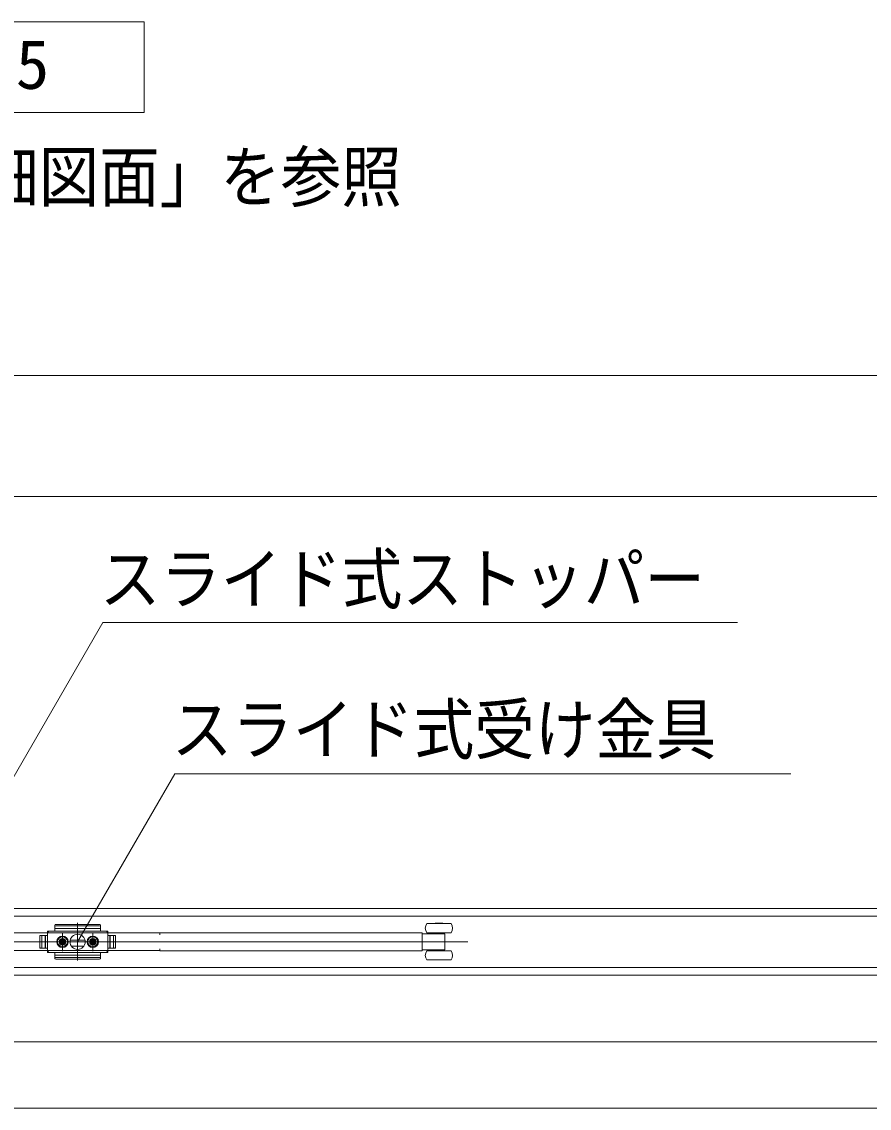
# Model space of a CAD drawing. Units: millimetres, scale not verified. Extents: x -6062 to 6062, y -3045 to 3045.
# Drawn here: x -3101 to -2542, y 1066 to 1784 of the extents above; entities that cross this region are included whole.
import ezdxf
from ezdxf.enums import TextEntityAlignment as Align

# ---------------------------------------------------------------- set-up
doc = ezdxf.new("R2010")
doc.units = ezdxf.units.MM
doc.header["$LTSCALE"] = 20
for name, color, linetype, lineweight in [('0-1_3一般', 7, 'Continuous', 9), ('0-2_2寸法-1', 7, 'Continuous', 9), ('0-4_2寸法-3', 7, 'Continuous', 9)]:
    doc.layers.add(name, color=color, linetype=linetype, lineweight=lineweight)
doc.styles.add('ＭＳ ゴシック', font='')
doc.styles.get('ＭＳ ゴシック').set_extended_font_data('MS Gothic')

# ---------------------------------------------------------------- blocks, each defined once
blk = doc.blocks.new('グループ-9')
at = {"layer": '0-4_2寸法-3'}
blk.add_lwpolyline([(-24660, 34474.8), (-33660, 34474.8), (-33660, 35674.8), (-24660, 35674.8)], close=True, dxfattribs=at)
at = {"layer": '0-4_2寸法-3', "style": 'ＭＳ ゴシック'}
blk.add_text('戸尻部詳細図 1/5', height=650.9, dxfattribs=at).set_placement((-33012.1, 34592.4), align=Align.BOTTOM_LEFT)
blk = doc.blocks.new('グループ-14')
at = {"layer": '0-1_3一般'}
for p, q in [((-4958, 23856.9), (-28322, 23856.9)), ((-25840, 23726.1), (-25840, 23736.7)), ((-25840, 23716.1), (-25840, 23726.1)), ((-25840, 23666.9), (-25840, 23716.1)), ((-25840, 23693.9), (-25240, 23693.9)), ((-25830, 23746.7), (-25250, 23746.7)), ((-25830, 23726.1), (-25250, 23726.1)), ((-25540, 23765.4), (-25540, 23269.2)), ((-25240, 23716.1), (-25240, 23736.7)), ((-25240, 23716.1), (-25240, 23666.9)), ((-20818, 23756.9), (-20818, 23764.9)), ((-20818, 23764.9), (-20718, 23764.9)), ((-20718, 23764.9), (-20718, 23756.9)), ((-24474, 23633.9), (-27154, 23633.9)), ((-25940, 23601.9), (-26038, 23601.9)), ((-26038, 23601.9), (-26038, 23431.9)), ((-26038, 23441.9), (-26038, 23591.9)), ((-25940, 23601.9), (-26028, 23601.9)), ((-26014, 23431.9), (-26014, 23601.9)), ((-25968, 23431.9), (-25968, 23601.9)), ((-25964, 23601.9), (-25964, 23431.9)), ((-25940, 23656.9), (-25940, 23376.9)), ((-25940, 23656.9), (-25850, 23656.9)), ((-25940, 23636.9), (-25920, 23656.9)), ((-25940, 23646.9), (-25940, 23601.9)), ((-25940, 23601.9), (-25940, 23431.9)), ((-25150, 23656.9), (-25930, 23656.9)), ((-25740, 23393.9), (-25740, 23638.3)), ((-25740, 23621.9), (-25740, 23411.9)), ((-25740, 23472.9), (-25740, 23560.9)), ((-25540, 23674.2), (-25540, 23353.1)), ((-25348.6, 23557.1), (-25349.7, 23537.4)), ((-25346.1, 23536.7), (-25348.6, 23557.1)), ((-25340, 23393.9), (-25340, 23638.3)), ((-25340, 23621.9), (-25340, 23411.9)), ((-25340, 23593.4), (-25340, 23441.5)), ((-25340, 23472.9), (-25340, 23560.9)), ((-25333.9, 23536.7), (-25331.4, 23557.1)), ((-25331.4, 23557.1), (-25330.3, 23537.4)), ((-25230, 23656.9), (-25140, 23656.9)), ((-25160, 23656.9), (-25140, 23636.9)), ((-25140, 23656.9), (-25140, 23601.9)), ((-25140, 23376.9), (-25140, 23656.9)), ((-25140, 23601.9), (-25140, 23646.9)), ((-25042, 23601.9), (-25140, 23601.9)), ((-25140, 23431.9), (-25140, 23601.9)), ((-25140, 23601.9), (-25052, 23601.9)), ((-25116, 23431.9), (-25116, 23601.9)), ((-25112, 23601.9), (-25112, 23431.9)), ((-25066, 23601.9), (-25066, 23431.9)), ((-25042, 23431.9), (-25042, 23601.9)), ((-25042, 23591.9), (-25042, 23441.9)), ((-24454, 23633.9), (-24474, 23633.9)), ((-24454, 23636.9), (-21008, 23636.9)), ((-24454, 23609.9), (-24454, 23636.9)), ((-20988, 23636.9), (-21008, 23636.9)), ((-20988, 23620.2), (-20988, 23636.9)), ((-20768, 23622.9), (-20988, 23622.9)), ((-20988, 23620.2), (-20988, 23602.9)), ((-20988, 23430.9), (-20988, 23602.9)), ((-20843, 23622.9), (-20843, 23636.9)), ((-20713.9, 23622.9), (-20768, 23622.9)), ((-20693, 23636.9), (-20693, 23622.9)), ((-20688, 23605.5), (-20688, 23605.3)), ((-20688, 23428.4), (-20688, 23605.3)), ((-28506, 23516.9), (-20386, 23516.9)), ((-24988.3, 23516.9), (-26086.3, 23516.9)), ((-26076.9, 23516.9), (-24978.9, 23516.9)), ((-26038, 23431.9), (-25940, 23431.9)), ((-26028, 23431.9), (-25940, 23431.9)), ((-25940, 23431.9), (-25940, 23386.9)), ((-25617, 23516.9), (-25865, 23516.9)), ((-25675, 23516.9), (-25845, 23516.9)), ((-25696, 23516.9), (-25784, 23516.9)), ((-25756.7, 23522.9), (-25759.8, 23522.9)), ((-25756.7, 23510.9), (-25759.8, 23510.8)), ((-25723.3, 23522.9), (-25720.2, 23522.9)), ((-25723.3, 23510.9), (-25720.2, 23510.8)), ((-25655, 23516.9), (-25675, 23516.9)), ((-25635, 23516.9), (-25655, 23516.9)), ((-25217, 23516.9), (-25465, 23516.9)), ((-25275, 23516.9), (-25445, 23516.9)), ((-25296, 23516.9), (-25384, 23516.9)), ((-25380.1, 23525.5), (-25360.5, 23526.6)), ((-25359.8, 23522.9), (-25380.1, 23525.5)), ((-25359.8, 23510.8), (-25380.1, 23508.3)), ((-25380.1, 23508.3), (-25360.5, 23507.2)), ((-25360.5, 23526.6), (-25353.2, 23530)), ((-25356.7, 23522.9), (-25360.5, 23526.6)), ((-25356.7, 23510.9), (-25360.5, 23507.2)), ((-25360.5, 23507.2), (-25353.2, 23503.7)), ((-25356.7, 23522.9), (-25359.8, 23522.9)), ((-25356.7, 23510.9), (-25359.8, 23510.8)), ((-25349.4, 23526.3), (-25356.7, 23522.9)), ((-25349.4, 23507.5), (-25356.7, 23510.9)), ((-25349.7, 23537.4), (-25353.2, 23530)), ((-25353.2, 23530), (-25349.4, 23526.3)), ((-25353.2, 23503.7), (-25349.4, 23507.5)), ((-25349.7, 23496.4), (-25353.2, 23503.7)), ((-25346, 23533.6), (-25349.7, 23537.4)), ((-25346, 23500.1), (-25349.7, 23496.4)), ((-25348.6, 23476.7), (-25349.7, 23496.4)), ((-25349.4, 23526.3), (-25346, 23533.6)), ((-25349.4, 23507.5), (-25346, 23500.1)), ((-25346.1, 23497.1), (-25348.6, 23476.7)), ((-25346, 23533.6), (-25346.1, 23536.7)), ((-25346, 23500.1), (-25346.1, 23497.1)), ((-25334, 23533.6), (-25330.3, 23537.4)), ((-25334, 23533.6), (-25333.9, 23536.7)), ((-25330.6, 23526.3), (-25334, 23533.6)), ((-25330.6, 23507.5), (-25334, 23500.1)), ((-25334, 23500.1), (-25333.9, 23497.1)), ((-25334, 23500.1), (-25330.3, 23496.4)), ((-25333.9, 23497.1), (-25331.4, 23476.7)), ((-25331.4, 23476.7), (-25330.3, 23496.4)), ((-25326.8, 23530), (-25330.6, 23526.3)), ((-25330.6, 23526.3), (-25323.3, 23522.9)), ((-25330.6, 23507.5), (-25323.3, 23510.9)), ((-25326.8, 23503.7), (-25330.6, 23507.5)), ((-25330.3, 23537.4), (-25326.8, 23530)), ((-25330.3, 23496.4), (-25326.8, 23503.7)), ((-25319.5, 23526.6), (-25326.8, 23530)), ((-25319.5, 23507.2), (-25326.8, 23503.7)), ((-25323.3, 23522.9), (-25319.5, 23526.6)), ((-25323.3, 23522.9), (-25320.2, 23522.9)), ((-25323.3, 23510.9), (-25320.2, 23510.8)), ((-25323.3, 23510.9), (-25319.5, 23507.2)), ((-25320.2, 23522.9), (-25299.9, 23525.5)), ((-25320.2, 23510.8), (-25299.9, 23508.3)), ((-25299.9, 23525.5), (-25319.5, 23526.6)), ((-25299.9, 23508.3), (-25319.5, 23507.2)), ((-25255, 23516.9), (-25275, 23516.9)), ((-25235, 23516.9), (-25255, 23516.9)), ((-25140, 23431.9), (-25042, 23431.9)), ((-25140, 23386.9), (-25140, 23431.9)), ((-25140, 23431.9), (-25140, 23376.9)), ((-25052, 23431.9), (-25140, 23431.9)), ((-24454, 23396.9), (-24454, 23423.9)), ((-20988, 23430.9), (-20988, 23413.6)), ((-20988, 23396.9), (-20988, 23413.6)), ((-20988, 23410.9), (-20768, 23410.9)), ((-20843, 23396.9), (-20843, 23410.9)), ((-20768, 23410.9), (-20713.9, 23410.9)), ((-20713.9, 23410.9), (-20699.2, 23410.9)), ((-20699.2, 23410.9), (-20693, 23410.9)), ((-20693, 23410.9), (-20693, 23396.9)), ((-20688, 23424.9), (-20688, 23425)), ((-25920, 23376.9), (-25940, 23396.9)), ((-25850, 23376.9), (-25940, 23376.9)), ((-25930, 23376.9), (-25150, 23376.9)), ((-25840, 23317.7), (-25840, 23366.9)), ((-25240, 23339.9), (-25840, 23339.9)), ((-25840, 23317.7), (-25840, 23307.7)), ((-25840, 23297.1), (-25840, 23307.7)), ((-25250, 23307.7), (-25830, 23307.7)), ((-25250, 23287.1), (-25830, 23287.1)), ((-25240, 23366.9), (-25240, 23317.7)), ((-25240, 23317.7), (-25240, 23307.7)), ((-25240, 23307.7), (-25240, 23297.1)), ((-25140, 23376.9), (-25230, 23376.9)), ((-25140, 23396.9), (-25160, 23376.9)), ((-21008, 23396.9), (-24454, 23396.9)), ((-21008, 23396.9), (-20988, 23396.9)), ((-20608, 23396.9), (-20928, 23396.9)), ((-20608, 23276.9), (-20928, 23276.9)), ((-28322, 23176.9), (-4958, 23176.9)), ((19030, 23076.9), (-75990, 23076.9)), ((19030, 23076.9), (-75990, 23076.9)), ((19030, 22196.9), (-75990, 22196.9)), ((19030, 21316.9), (-75990, 21316.9))]:
    blk.add_line(p, q, dxfattribs=at)
for points in [[(19030, 23076.9), (19030, 23956.9), (-75990, 23956.9), (-75990, 23076.9)], [(-20928, 23756.9), (-20882.8, 23756.9), (-20608, 23756.9)], [(-25746, 23533.6), (-25746.1, 23536.7), (-25748.6, 23557.1), (-25749.7, 23537.4)], [(-25734, 23533.6), (-25733.9, 23536.7), (-25731.4, 23557.1), (-25730.3, 23537.4)], [(-20928, 23636.9), (-20882.8, 23636.9), (-20608, 23636.9)], [(-20693, 23622.9), (-20699.2, 23622.9), (-20713.9, 23622.9)], [(-20688, 23608.9), (-20688, 23609), (-20688, 23609), (-20688, 23609.1), (-20688, 23609.1), (-20688, 23609.2), (-20688, 23609.2), (-20688, 23609.2), (-20688, 23609.2), (-20688, 23609.2), (-20688, 23609.2), (-20688, 23609.2), (-20688, 23609.1), (-20688, 23609.1), (-20688, 23609), (-20688, 23608.9), (-20688, 23608.9), (-20688, 23608.8), (-20688, 23608.7), (-20688, 23608.5), (-20688, 23608.4), (-20688, 23608.3), (-20688, 23608.1), (-20688, 23608), (-20688, 23607.8), (-20688, 23607.7), (-20688, 23607.5), (-20688, 23607.4), (-20688, 23607.2), (-20688, 23607.1), (-20688, 23606.9), (-20688, 23606.7), (-20688, 23606.6), (-20688, 23606.4), (-20688, 23606.3), (-20688, 23606.1), (-20688, 23606), (-20688, 23605.8), (-20688, 23605.7), (-20688, 23605.5)], [(-27174, 23423.9), (-27174, 23399.9), (-27154, 23399.9), (-24474, 23399.9), (-24454, 23399.9)], [(-25759.8, 23522.9), (-25780.1, 23525.5), (-25760.5, 23526.6)], [(-25759.8, 23510.8), (-25780.1, 23508.3), (-25760.5, 23507.2)], [(-25749.4, 23507.5), (-25756.7, 23510.9), (-25760.5, 23507.2), (-25753.2, 23503.7)], [(-25749.4, 23526.3), (-25746, 23533.6), (-25749.7, 23537.4), (-25753.2, 23530)], [(-25746, 23500.1), (-25746.1, 23497.1), (-25748.6, 23476.7), (-25749.7, 23496.4)], [(-25730.6, 23507.5), (-25734, 23500.1), (-25730.3, 23496.4), (-25726.8, 23503.7)], [(-25734, 23500.1), (-25733.9, 23497.1), (-25731.4, 23476.7), (-25730.3, 23496.4)], [(-25730.6, 23526.3), (-25723.3, 23522.9), (-25719.5, 23526.6), (-25726.8, 23530)], [(-25720.2, 23522.9), (-25699.9, 23525.5), (-25719.5, 23526.6)], [(-25720.2, 23510.8), (-25699.9, 23508.3), (-25719.5, 23507.2)], [(-20688, 23428.4), (-20688, 23428.3), (-20688, 23428.1), (-20688, 23428), (-20688, 23427.8), (-20688, 23427.7), (-20688, 23427.5), (-20688, 23427.4), (-20688, 23427.2), (-20688, 23427.1), (-20688, 23426.9), (-20688, 23426.8), (-20688, 23426.6), (-20688, 23426.4), (-20688, 23426.3), (-20688, 23426.1), (-20688, 23426), (-20688, 23425.8), (-20688, 23425.7), (-20688, 23425.5), (-20688, 23425.4), (-20688, 23425.3), (-20688, 23425.2), (-20688, 23425.1), (-20688, 23425), (-20688, 23424.9), (-20688, 23424.8), (-20688, 23424.8), (-20688, 23424.7), (-20688, 23424.7), (-20688, 23424.7), (-20688, 23424.6), (-20688, 23424.6), (-20688, 23424.6), (-20688, 23424.7), (-20688, 23424.7), (-20688, 23424.7), (-20688, 23424.8), (-20688, 23424.8), (-20688, 23424.9)], [(19030, 21316.9), (19030, 22196.9), (-75990, 22196.9), (-75990, 21316.9)]]:
    blk.add_lwpolyline(points, dxfattribs=at)
for points in [[(-25749.4, 23526.3), (-25756.7, 23522.9), (-25760.5, 23526.6), (-25753.2, 23530)], [(-25749.4, 23507.5), (-25746, 23500.1), (-25749.7, 23496.4), (-25753.2, 23503.7)], [(-25730.6, 23526.3), (-25734, 23533.6), (-25730.3, 23537.4), (-25726.8, 23530)], [(-25730.6, 23507.5), (-25723.3, 23510.9), (-25719.5, 23507.2), (-25726.8, 23503.7)]]:
    blk.add_lwpolyline(points, close=True, dxfattribs=at)
for centre, radius in [((-25740, 23516.9), 75), ((-25740, 23516.9), 65), ((-25740, 23516.9), 42), ((-25740, 23516.9), 40), ((-25740, 23516.9), 40), ((-25740, 23516.9), 32.4), ((-25340, 23516.9), 75), ((-25340, 23516.9), 65), ((-25340, 23516.9), 42), ((-25340, 23516.9), 40), ((-25340, 23516.9), 40), ((-25340, 23516.9), 32.4), ((-25740, 23516.9), 30), ((-25340, 23516.9), 30)]:
    blk.add_circle(centre, radius, dxfattribs=at)
for centre, radius, start, end in [((-25830, 23736.7), 10, 90, 180), ((-25830, 23716.1), 10, 90, 180), ((-25250, 23736.7), 10, 0, 90), ((-25250, 23716.1), 10, 0, 90), ((-20848, 23696.9), 100, 143.1301, 216.8699), ((-20688, 23696.9), 100, 323.1301, 36.8699), ((-26028, 23591.9), 10, 90, 180), ((-25930, 23646.9), 10, 90, 180), ((-25850, 23666.9), 10, 270, 0), ((-25740, 23511.9), 46, 79.19486, 100.80514), ((-25340, 23511.9), 46, 79.19486, 100.80514), ((-25230, 23666.9), 10, 180, 270), ((-25150, 23646.9), 10, 0, 90), ((-25052, 23591.9), 10, 0, 90), ((-20708, 23609.6), 20, 359.74972, 42.54335), ((-26028, 23441.9), 10, 180, 270), ((-25735, 23516.9), 46, 169.19486, 180), ((-25735, 23516.9), 46, 180, 190.80514), ((-25740, 23516.9), 20.7, 162.98773, 197.01227), ((-25740, 23521.8), 46, 259.19486, 280.80514), ((-25740, 23516.9), 20.7, 72.98773, 107.01227), ((-25740, 23516.9), 20.7, 252.98773, 287.01227), ((-25740, 23516.9), 20.7, 342.98773, 17.01227), ((-25745, 23516.9), 46, 0, 10.80514), ((-25745, 23516.9), 46, 349.19486, 0), ((-25335, 23516.9), 46, 169.19486, 180), ((-25335, 23516.9), 46, 180, 190.80514), ((-25340, 23516.9), 20.7, 162.98773, 197.01227), ((-25340, 23521.8), 46, 259.19486, 280.80514), ((-25340, 23516.9), 20.7, 72.98773, 107.01227), ((-25340, 23516.9), 20.7, 252.98773, 287.01227), ((-25340, 23516.9), 20.7, 342.98773, 17.01227), ((-25345, 23516.9), 46, 0, 10.80514), ((-25345, 23516.9), 46, 349.19486, 0), ((-25052, 23441.9), 10, 270, 0), ((-20708, 23424.2), 20, 315.93951, 0.24905), ((-25930, 23386.9), 10, 180, 270), ((-25850, 23366.9), 10, 0, 90), ((-25830, 23317.7), 10, 180, 270), ((-25830, 23297.1), 10, 180, 270), ((-25250, 23317.7), 10, 270, 0), ((-25250, 23297.1), 10, 270, 0), ((-25230, 23366.9), 10, 90, 180), ((-25150, 23386.9), 10, 270, 0), ((-20848, 23336.9), 100, 143.1301, 216.8699), ((-20688, 23336.9), 100, 323.1301, 36.8699)]:
    blk.add_arc(centre, radius, start, end, dxfattribs=at)
blk = doc.blocks.new('グループ-15')
at = {"layer": '0-1_3一般'}
blk.add_blockref('グループ-14', (0, 0), dxfattribs=at)

msp = doc.modelspace()

# ---------------------------------------------------------------- linework, layer by layer
at = {"layer": '0-2_2寸法-1'}
for p, q in [((-841.21, 1550), (-5581.79, 1550)), ((-2048.21, 1470), (-5569.79, 1470))]:
    msp.add_line(p, q, dxfattribs=at)
at = {"layer": '0-4_2寸法-3'}
for p, q in [((-3064.33, 1180.84), (-3064.67, 1180.84)), ((-3064.33, 1180.84), (-3064.67, 1180.84)), ((-3059.61, 1176.84), (-3069.39, 1176.84)), ((-3060.5, 1172.84), (-3068.5, 1172.84))]:
    msp.add_line(p, q, dxfattribs=at)
for points in [[(-3169.8, 1175.76), (-3047.93, 1386.84), (-2628.7, 1386.84)], [(-3064.5, 1175.84), (-3000.41, 1286.84), (-2593.53, 1286.84)]]:
    msp.add_lwpolyline(points, dxfattribs=at)
msp.add_circle((-3064.5, 1175.84), 5.01, dxfattribs=at)
msp.add_circle((-3064.5, 1175.84), 5.01, dxfattribs=at)

# ---------------------------------------------------------------- block references
at = {"layer": '0-1_3一般', "xscale": 0.05, "yscale": 0.05}
msp.add_blockref('グループ-15', (-1787.5, 0), dxfattribs=at)
at = {"layer": '0-4_2寸法-3', "xscale": 0.05, "yscale": 0.05}
msp.add_blockref('グループ-9', (-1787.5, 0), dxfattribs=at)

# ---------------------------------------------------------------- texts
at = {"layer": '0-4_2寸法-3', "style": 'ＭＳ ゴシック', "width": 0.9}
for s, p in [('※ 詳しくは「枠詳細図面」を参照', (-3469.78, 1655.26)), ('スライド式ストッパー', (-3049.86, 1389.61)), ('スライド式受け金具', (-3002.34, 1290.19))]:
    msp.add_text(s, height=32.55, dxfattribs=at).set_placement(p, align=Align.BOTTOM_LEFT)

doc.saveas('drawing.dxf')
